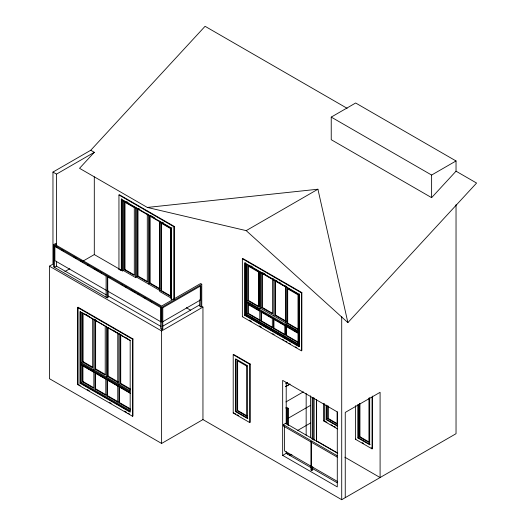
<?xml version="1.0" encoding="UTF-8"?>
<svg xmlns="http://www.w3.org/2000/svg" width="526" height="526" viewBox="0 0 526 526"><rect width="100%" height="100%" fill="white"/><g stroke="black" fill="none" stroke-linecap="round" stroke-linejoin="round"><path stroke-width="0.79" d="M456.035 204.66L456.035 433.7L341.716 499.7L202.951 419.584L161.613 443.451L49.418 378.674L49.418 266.169L52.962 264.124L52.962 172.074L90.755 150.258L205.074 26.3L347.127 108.31M90.755 150.258L94.299 152.303L79.538 168.313L147.313 207.441L246.201 230.631L347.883 322.602L476.582 183.055L456.035 171.187L456.035 160.963L355.648 103.004L331.235 117.101L331.235 139.706L431.622 197.658L456.035 171.187M52.962 172.074L56.506 174.119L94.299 152.303M121.756 198.841L121.756 270.43L121.315 270.686L118.948 269.325L118.948 195.001L119.395 194.745L174.31 226.456L174.31 299.143M124.563 201.991L134.301 207.619L134.301 275.46L124.563 269.838L124.563 201.991L125.004 201.734L125.004 269.582L134.051 274.802M108.172 290.858L108.172 297.368L107.291 297.874L53.553 266.853L53.553 244.695L55.618 243.499L56.506 244.011L55.329 244.695L161.613 306.06L200.584 283.56L201.767 284.237L201.767 306.402L202.951 307.079L202.951 419.584M106.219 294.876L56.506 266.169L54.441 267.366L54.441 246.227L54.882 245.971L54.882 260.633L106.548 290.464M146.406 210.854L146.853 210.604M146.406 213.582L146.853 213.326M64.902 271.548L69.807 268.72M83.101 261.047L94.299 254.577L119.395 269.069L118.948 269.325M160.877 222.958L170.621 228.586L170.621 296.427L160.877 290.799L160.877 222.958L161.318 222.702L161.318 290.549L170.365 295.77M121.315 270.686L121.315 199.098L171.502 228.074L171.949 227.817M118.948 195.001L173.869 226.706L174.31 226.456M54.441 246.227L106.107 276.058L106.548 275.802M107.291 297.874L107.291 276.742L107.731 276.485L109.862 277.715M119.987 269.411L122.643 270.943L123.38 270.515L135.484 277.504L136.372 276.998L159.911 290.582M124.563 269.838L125.004 269.582M77.618 307.506L78.058 307.25L132.973 338.954L132.973 416.007L132.532 416.263L77.618 384.559L77.618 307.506L132.532 339.211L132.973 338.954M137.549 276.314L137.996 276.058L147.74 281.68L147.293 281.936L137.549 276.314L137.549 208.467M149.654 283.304L150.101 283.047L159.845 288.669L159.398 288.925L149.654 283.304L149.654 216.278M246.201 230.631L317.921 189.222L347.883 322.602M160.877 290.799L161.318 290.549M122.643 270.943L122.643 200.373L171.062 228.33L171.062 298.899L171.798 298.472M242.361 258.753L242.808 258.496L301.858 292.594L301.858 350.546L301.411 350.803L242.361 316.711L242.361 258.753L301.411 292.844L301.858 292.594M107.291 276.742L160.726 307.592L161.173 307.335L161.173 321.997L107.731 291.141L107.731 276.485M53.553 244.695L161.909 307.25L201.767 284.237M162.205 307.421L162.797 307.763L200.879 285.776L200.879 306.908L201.767 306.402M130.106 390.825L81.306 362.651L80.419 363.164L129.909 391.732M82.49 361.967L92.675 367.852L92.675 318.756L82.49 312.878L82.49 361.967L83.082 361.632L92.583 367.115M162.205 322.083L200.288 300.09L200.288 286.249M162.31 326.449L199.407 305.034M258.601 272.054L259.042 271.797L259.042 306.566L258.601 306.822L247.825 300.602L247.825 265.827L258.601 272.054L258.601 306.822M160.726 307.592L160.726 328.73L161.909 329.414L162.797 328.901L162.797 307.763M95.035 369.213L105.22 375.097L105.22 326.002L95.035 320.124L95.035 369.213L95.627 368.871L105.134 374.361M331.235 117.101L431.622 175.053L456.035 160.963M49.418 266.169L161.613 330.946L202.951 307.079M77.618 384.559L78.058 384.302L78.058 307.25M79.978 383.191L130.172 412.167L130.172 340.578L79.978 311.596L79.978 383.191L81.306 382.422L130.086 410.589M82.49 381.745L93.858 388.306L93.858 372.283L82.49 365.721L82.49 381.745L82.93 381.488L93.589 387.642M107.587 376.458L108.172 376.116L118.363 382.001L117.771 382.336L107.587 376.458L107.587 327.363L117.771 333.247L117.771 382.336M106.995 379.871L107.436 379.614L107.436 395.637L118.212 401.857L117.771 402.114L106.995 395.894L106.995 379.871L117.771 386.091L118.212 385.834M286.256 323.128L260.666 308.361L259.785 308.867L246.641 301.286L246.056 301.628L298.61 331.965L299.195 331.623L286.059 324.042L286.059 286.538M247.825 300.602L248.265 300.346L259.042 306.566M95.035 388.99L105.811 395.21L105.811 379.187L95.035 372.967L95.035 388.99L95.482 388.734L106.259 394.954M130.316 340.493L120.132 334.608L120.132 383.704L120.724 383.362L130.231 388.852M242.361 316.711L242.808 316.455M244.728 315.35L245.169 315.094L299.491 346.456L299.491 293.955L299.051 294.212L244.728 262.849L244.728 315.35L299.051 346.713L299.491 346.456M246.056 314.581L246.641 314.239L299.195 344.583L298.61 344.925L246.056 314.581L246.056 264.124L298.61 294.468L298.61 344.925M247.825 313.555L248.265 313.305L260.225 320.209L259.785 320.459L247.825 313.555L247.825 304.35L259.785 311.254L259.785 320.459M106.995 395.894L107.436 395.637M263.868 274.072L261.849 272.902L261.849 307.677L262.29 307.421L272.396 313.253M260.962 311.938L261.409 311.681L261.409 320.886L272.77 327.448L272.33 327.705L260.962 321.143L260.962 311.938L272.33 318.5L272.77 318.243M298.018 294.81L298.459 294.553L298.459 329.322L298.018 329.578L287.242 323.358L287.242 288.583L298.018 294.81L298.018 329.578M130.316 393.336L118.948 386.774L118.948 402.798L119.395 402.541L130.054 408.689M260.962 321.143L261.409 320.886M283.067 285.158L274.986 280.49L274.986 315.265L275.433 315.008L286.21 321.228M273.513 319.183L273.954 318.927L273.954 328.132L285.322 334.694L285.322 325.489L284.882 325.745L273.513 319.183L273.513 328.388L284.882 334.95L285.322 334.694M273.513 328.388L273.954 328.132M287.242 323.358L287.683 323.102L298.459 329.322M233.209 354.721L233.656 354.471L250.185 364.012L250.185 422.312L249.745 422.569L233.209 413.022L233.209 354.721L249.745 364.268L250.185 364.012M298.459 342.281L298.018 342.538L298.018 333.333L286.059 326.429L286.059 335.634L286.499 335.378L298.459 342.281L298.459 333.076M299.195 332.649L298.61 332.991L246.056 302.647M237.2 410.721L237.64 410.464L247.089 415.921L246.641 416.178L237.2 410.721L237.2 360.606L246.641 366.057L247.089 365.807M233.209 413.022L233.656 412.765M235.576 411.661L247.384 418.479L247.384 365.636L235.576 358.817L235.576 411.661L236.016 411.404L247.825 418.223M285.776 383.355L287.183 382.547M286.216 383.612L287.623 382.797M285.618 386.518L289.813 384.092M285.763 386.597L290.017 384.144M285.94 401.93L303.37 391.863M286.867 424.028L286.867 408.748L285.98 408.235L286.571 407.328L288.347 408.347L288.347 425.527M285.98 407.663L287.755 408.689L288.347 408.347M288.031 418.361L310.419 405.434M337.245 457.14L283.336 426.014L283.336 424.653L285.697 423.285L337.482 453.182M297.795 430.367L310.419 423.082M323.779 403.751L323.779 420.991L324.22 420.734L324.22 403.495M326.14 404.994L326.14 419.63L326.58 419.373L337.699 425.79M327.764 405.546L327.764 418.689L328.204 418.433L337.653 423.89M282.666 455.378L337.284 486.918L337.284 411.911L282.666 380.377L282.666 455.378L286.21 453.333L311.037 467.667M287.334 454.05L288.728 453.241M289.116 455.069L290.51 454.26M289.813 455.687L291.91 454.477M355.517 405.651L355.517 439.315L355.957 439.059M357.877 437.954L358.318 437.698L370.133 444.516L369.686 444.772L357.877 437.954L357.877 404.619M359.501 403.33L359.501 437.014L359.942 436.758L368.719 441.82M310.938 441.268L310.938 470.251L311.53 470.592L312.714 469.909L312.714 466.687M355.517 439.315L372.046 448.862L372.493 448.606L372.493 396.058M147.313 207.441L317.921 189.222M250.81 265.847L252.224 266.662M262.803 272.77L264.92 273.993M272.685 278.478L274.092 279.293M275.506 280.108L276.919 280.917M279.03 282.14L280.443 282.955M285.381 285.809L286.795 286.624M265.216 274.848L269.259 277.182M270.607 277.958L271.955 278.734M284.415 285.934L285.763 286.709L285.763 321.485L274.986 315.265M297.111 293.771L298.459 294.553M126.634 201.655L128.028 202.464M138.489 208.5L139.883 209.302M150.337 215.338L154.519 217.757M162.186 222.182L163.579 222.985M261.849 307.677L272.626 313.897L272.626 279.122M256.004 308.565L258.115 309.781M262.119 312.096L263.539 312.911M264.959 313.733L266.38 314.555M268.51 315.784L269.93 316.606M279.635 322.208L281.772 323.437M288.61 327.389L290.017 328.204M294.941 331.045L296.348 331.86M286.059 335.634L298.018 342.538M249.212 320.15L251.343 321.386M259.167 325.903L261.304 327.133M272.685 333.708L274.112 334.529M282.646 339.461L284.066 340.276M285.493 341.098L286.913 341.92M289.05 343.156L290.47 343.978M295.454 346.851L296.874 347.673M200.879 306.908L199.702 306.231L199.702 299.728M171.128 298.084L159.694 291.483L159.694 221.735M171.062 298.899L171.949 299.412L171.502 299.669L171.502 228.074M186.355 307.73L190.609 310.182M55.592 246.378L57.005 247.2M61.963 250.06L63.376 250.876M73.995 257.004L76.119 258.233M80.36 260.679L82.483 261.909M87.441 264.769L88.855 265.584M93.812 268.444L95.226 269.266M96.639 270.081L98.06 270.897M100.183 272.126L101.597 272.941M121.223 284.277L122.643 285.092M124.774 286.322L126.194 287.143M131.165 290.017L132.585 290.832M134.012 291.654L135.432 292.476M137.562 293.705L138.982 294.527M143.953 297.394L145.373 298.216M150.344 301.082L151.764 301.904M327.764 418.689L337.212 424.147L337.212 411.819M359.501 437.014L368.95 442.471L368.95 398.103M326.14 419.63L337.251 426.047M108.349 296.105L160.903 326.442M324.91 421.135L326.975 422.325M331.11 424.712L332.485 425.508M333.865 426.303L335.24 427.099M362.158 442.636L363.538 443.431M371.113 447.81L372.493 448.606M323.779 420.991L337.554 428.946M162.205 328.559L162.797 328.901M337.777 453.11L316.619 440.893L316.619 399.984M344.832 457.179L380.094 477.542L380.094 392.311L345.253 412.423L345.253 497.655M283.336 424.653L337.245 455.779M85.37 314.2L86.783 315.015M88.197 315.83L89.611 316.645M94.562 319.506L95.975 320.321M112.939 330.118L115.062 331.341M116.476 332.156L117.89 332.971M119.303 333.793L121.421 335.016M126.371 337.87L127.785 338.685M234.34 413.166L235.72 413.962M237.101 414.758L238.475 415.553M337.718 481.619L284.52 450.9L284.52 426.132M312.451 468.488L337.278 482.822M312.122 469.567L312.714 469.909M120.132 383.704L130.316 389.582M84.351 366.287L85.771 367.102M87.191 367.924L88.611 368.746M90.748 369.975L92.168 370.797M100.867 375.82L102.215 376.596M108.113 380.002L109.454 380.778M110.802 381.554L112.15 382.336M120.816 387.333L122.236 388.155M80.419 364.183L129.909 392.758M118.948 402.798L130.316 409.36M129.909 411.503L80.419 382.935L80.419 311.346M78.762 384.703L80.169 385.519M87.211 389.582L89.321 390.805M109.743 402.594L111.15 403.403M124.524 411.128L126.641 412.345M128.048 413.16L129.455 413.975M431.622 175.053L431.622 197.658M372.046 397.13L372.046 448.862M369.686 397.617L369.686 444.772M359.942 403.896L359.942 436.758M358.318 404.363L358.318 437.698M341.716 316.507L341.716 499.7M328.204 406.111L328.204 418.433M326.58 405.553L326.58 419.373M316.468 399.721L316.468 441.492M314.107 397.978L314.107 440.407M313.075 397.38L313.075 439.808M312.188 397.432L312.188 439.282M311.53 441.61L311.53 470.592M310.419 395.815L310.419 437.514M306.165 393.455L306.165 435.16M301.411 292.844L301.411 350.803M299.051 294.212L299.051 346.713M287.755 408.689L287.755 425.054M287.683 288.327L287.683 323.102M286.571 407.328L286.571 407.9M286.499 326.173L286.499 335.378M286.21 382.409L286.21 423.989M286.21 451.702L286.21 453.333M284.882 325.745L284.882 334.95M275.433 280.233L275.433 315.008M273.809 280.075L273.809 315.942M272.33 318.5L272.33 327.705M262.29 273.454L262.29 307.421M260.666 272.488L260.666 308.361M259.785 271.37L259.785 308.867M249.745 364.268L249.745 422.569M248.265 265.571L248.265 300.346M248.265 304.1L248.265 313.305M246.641 264.598L246.641 301.286M246.641 303.101L246.641 314.239M246.641 366.057L246.641 416.178M245.169 262.592L245.169 315.094M237.64 360.349L237.64 410.464M236.016 359.37L236.016 411.404M173.869 226.706L173.869 299.399M161.909 307.25L161.909 329.414M161.613 330.946L161.613 443.451M159.398 221.084L159.398 288.925M150.101 216.022L150.101 283.047M148.477 215.055L148.477 283.981M147.293 214.095L147.293 281.936M137.996 209.032L137.996 276.058M136.372 208.066L136.372 276.998M135.484 207.757L135.484 277.504M132.532 339.211L132.532 416.263M123.38 200.768L123.38 270.515M120.724 335.088L120.724 383.362M119.395 386.518L119.395 402.541M118.948 333.372L118.948 384.388M117.771 386.091L117.771 402.114M108.172 327.843L108.172 376.116M106.403 326.133L106.403 377.142M106.107 276.058L106.107 297.197M95.627 319.782L95.627 368.871M95.482 373.513L95.482 388.734M94.299 176.848L94.299 254.577M93.858 318.887L93.858 369.896M83.082 313.351L83.082 361.632M82.93 365.465L82.93 381.488M81.306 312.451L81.306 362.651M81.306 364.492L81.306 382.422M56.506 174.119L56.506 245.655M56.506 261.244L56.506 266.169"/></g></svg>
